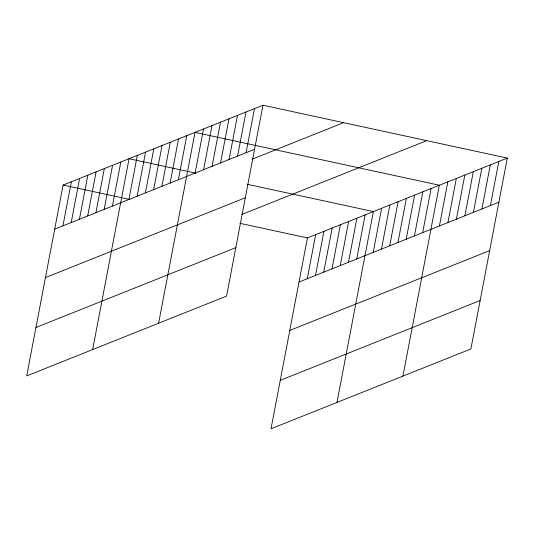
<?xml version="1.0" encoding="UTF-8"?>
<svg xmlns="http://www.w3.org/2000/svg" width="534" height="534" viewBox="0 0 534 534"><rect width="100%" height="100%" fill="white"/><g stroke="black" fill="none" stroke-linecap="round" stroke-linejoin="round"><path stroke-width="0.8" d="M262.975 105.225L63.105 185.051L26.7 375.909L226.57 296.083L262.975 105.225L507.3 158.091L470.895 348.949L271.025 428.775L307.43 237.917L507.3 158.091M62.939 225.862L71.349 181.76M71.182 222.565L79.599 178.469M79.426 219.274L87.843 175.179M87.676 215.983L96.087 171.881M95.92 212.686L104.33 168.59M104.163 209.395L112.574 165.3M112.407 206.104L120.817 162.002M92.656 349.563L129.061 158.711L195.844 173.163M128.894 199.516L137.311 155.421M137.138 196.225L145.555 152.123M145.388 192.934L153.799 148.832M153.632 189.637L162.042 145.542M161.875 186.346L170.286 142.244M170.119 183.055L178.53 138.953M178.363 179.758L186.773 135.663M158.611 323.224L195.017 132.372L439.342 185.231L402.936 376.09M195.104 173.076L203.514 128.974M203.594 169.685L212.011 125.583M212.091 166.288L220.502 122.193M220.582 162.897L228.999 118.802M229.079 159.506L237.49 115.404M237.577 156.108L245.987 112.013M246.067 152.717L254.478 108.622M307.264 278.721L315.674 234.626M315.507 275.431L323.924 231.329M323.751 272.14L332.168 228.038M332.001 268.842L340.412 224.747M340.245 265.552L348.655 221.456M348.488 262.261L356.899 218.159M356.732 258.963L365.143 214.868M336.981 402.429L373.386 211.577L247.155 184.263M373.219 252.382L381.636 208.28M381.463 249.084L389.88 204.989M389.713 245.794L398.124 201.698M397.957 242.503L406.367 198.401M406.2 239.212L414.611 195.11M414.444 235.915L422.855 191.819M422.688 232.624L431.098 188.522M439.429 225.935L447.839 181.84M447.919 222.544L456.336 178.449M456.416 219.154L464.827 175.052M464.907 215.763L473.324 171.661M473.404 212.365L481.815 168.27M481.902 208.974L490.312 164.879M490.392 205.583L498.803 161.482M54.695 229.153L254.564 149.326M252.415 159.092L343.602 122.673M45.457 277.58L245.326 197.754M241.795 214.488L426.673 140.649M35.938 327.482L235.808 247.656M299.02 282.019L498.889 202.192M289.782 330.446L489.651 250.62M280.263 380.341L480.133 300.515M63.105 185.051L129.889 199.502M239.833 223.292L307.43 237.917"/></g></svg>
